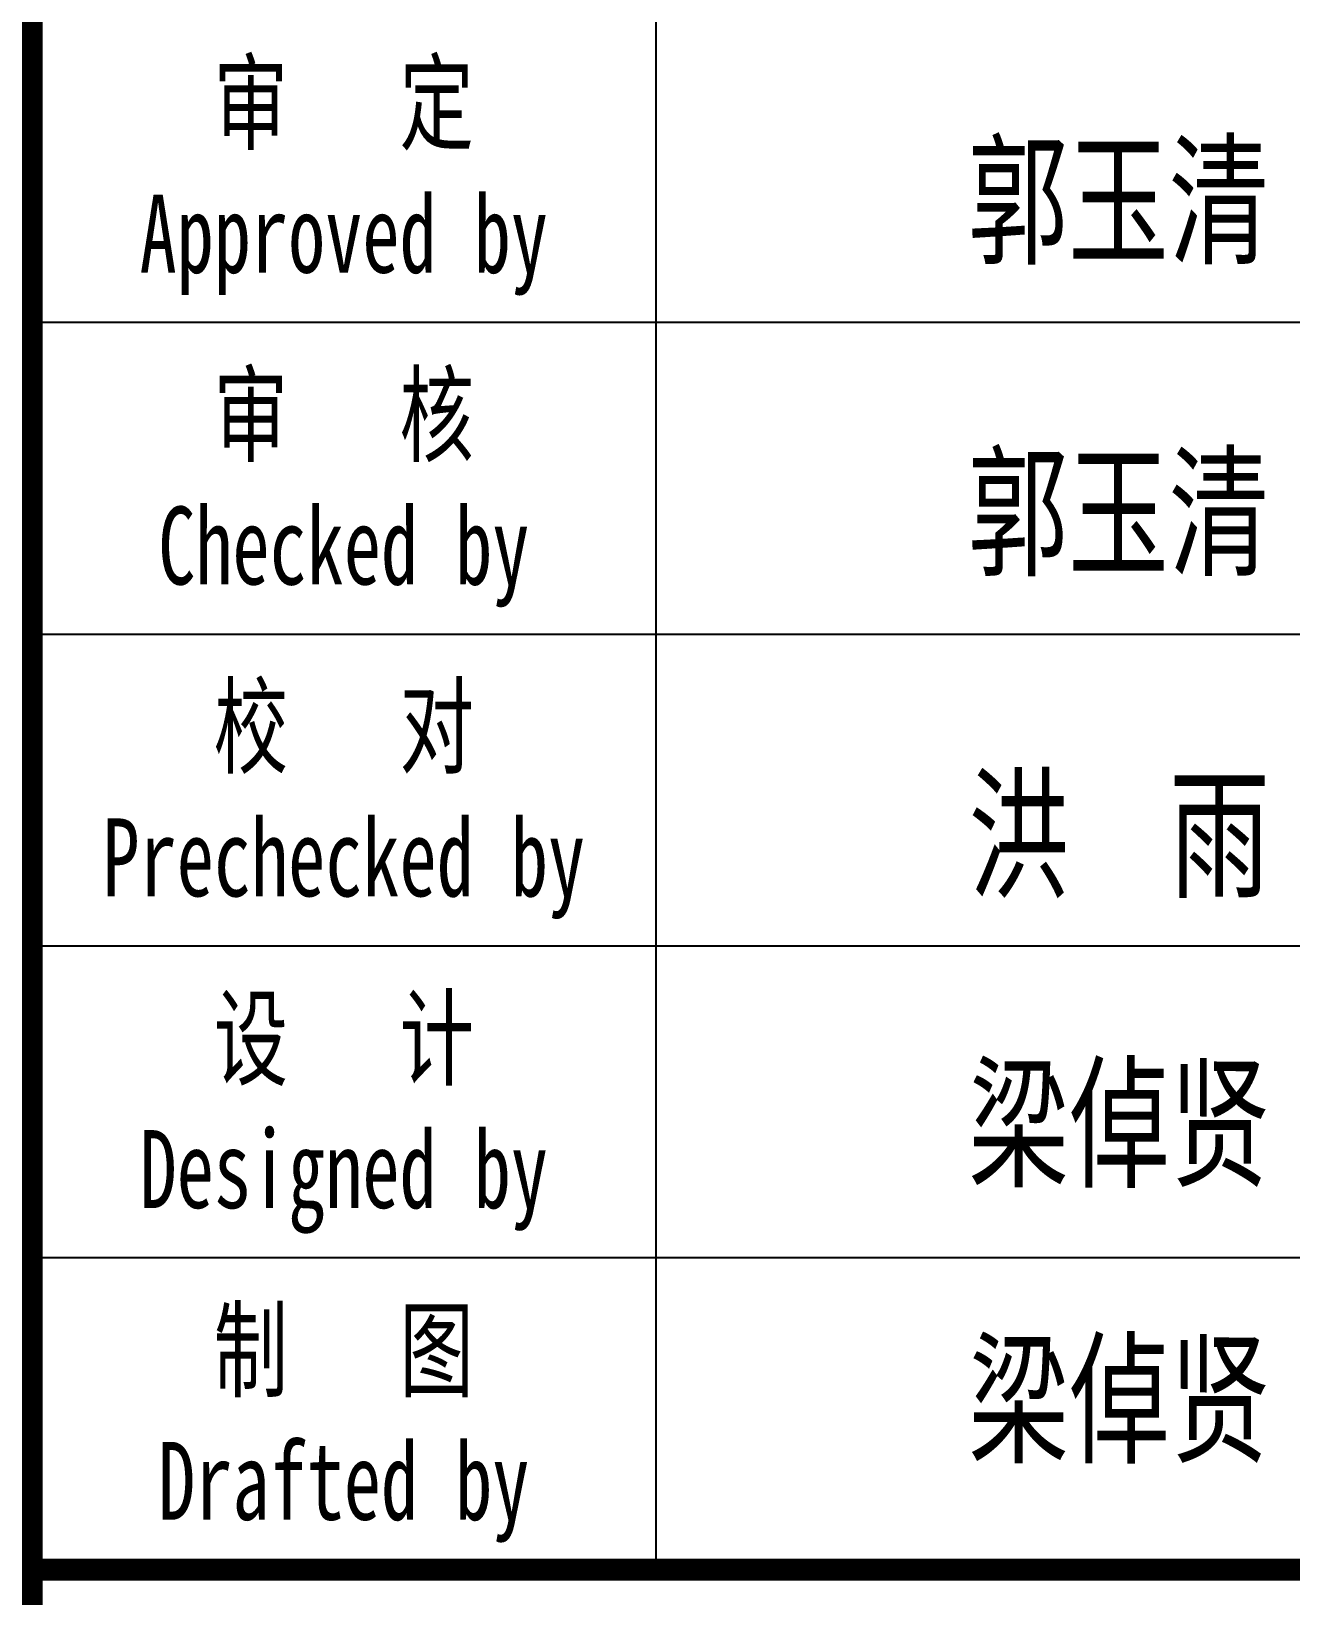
# Model space of a CAD drawing. Extents: x 180850 to 1400258, y 48356 to 327067.
# Drawn here: x 299778 to 302633, y 183524 to 187072 of the extents above; entities that cross this region are included whole.
import ezdxf
from ezdxf.enums import TextEntityAlignment as Align

# ---------------------------------------------------------------- set-up
doc = ezdxf.new("R2010")
doc.units = 0
doc.header["$LTSCALE"] = 1000
doc.layers.add('PUB_TEXT', color=7, linetype='Continuous')
doc.layers.add('PUB_TITLE', color=4, linetype='Continuous')
doc.styles.add('_gyy_title_ST', font='', dxfattribs={"width": 0.8})
doc.styles.get('_gyy_title_ST').set_extended_font_data('SimSun')

msp = doc.modelspace()

# ---------------------------------------------------------------- linework, layer by layer
at = {"layer": 'PUB_TITLE'}
for p, q in [((301193.03, 188532.8), (301193.03, 183583.3)), ((304728.39, 186411.59), (299778.89, 186411.59)), ((304728.39, 185704.52), (299778.89, 185704.52)), ((304728.39, 184997.44), (299778.89, 184997.44)), ((304728.39, 184290.37), (299778.89, 184290.37))]:
    msp.add_line(p, q, dxfattribs=at)
at = {"layer": 'PUB_TITLE', "const_width": 49.49}
msp.add_lwpolyline([(299778.89, 220280.27), (304728.39, 220280.27), (304728.39, 179694.41), (299778.89, 179694.41)], close=True, dxfattribs=at)
msp.add_lwpolyline([(299778.89, 183583.3), (304728.39, 183583.3)], dxfattribs=at)

# ---------------------------------------------------------------- texts
at = {"layer": 'PUB_TEXT', "color": 3, "style": '_gyy_title_ST', "width": 0.7}
for s, p in [('郭玉清', (301900.44, 186569.38)), ('郭玉清', (301900.44, 185862.31)), ('洪  雨', (301902.03, 185132.02)), ('梁倬贤', (301902.03, 184476.37)), ('梁倬贤', (301902.03, 183850.63))]:
    msp.add_text(s, height=238.736, dxfattribs=at).set_placement(p)
at = {"layer": 'PUB_TITLE', "style": '_gyy_title_ST', "width": 0.7}
for s, height, p in [('审   定', 176.767, (300485.97, 186821.69)), ('Approved by', 176.7675, (300485.96, 186524.72)), ('审   核', 176.767, (300485.97, 186114.62)), ('Checked by', 176.767, (300485.96, 185817.65)), ('校   对', 176.767, (300485.97, 185407.55)), ('Prechecked by', 176.7675, (300485.96, 185110.58)), ('设   计', 176.767, (300485.97, 184700.48)), ('Designed by', 176.7675, (300485.96, 184403.51)), ('制   图', 176.767, (300485.97, 183993.4)), ('Drafted by', 176.767, (300485.96, 183696.44))]:
    msp.add_text(s, height=height, dxfattribs=at).set_placement(p, align=Align.CENTER)

doc.saveas('drawing.dxf')
